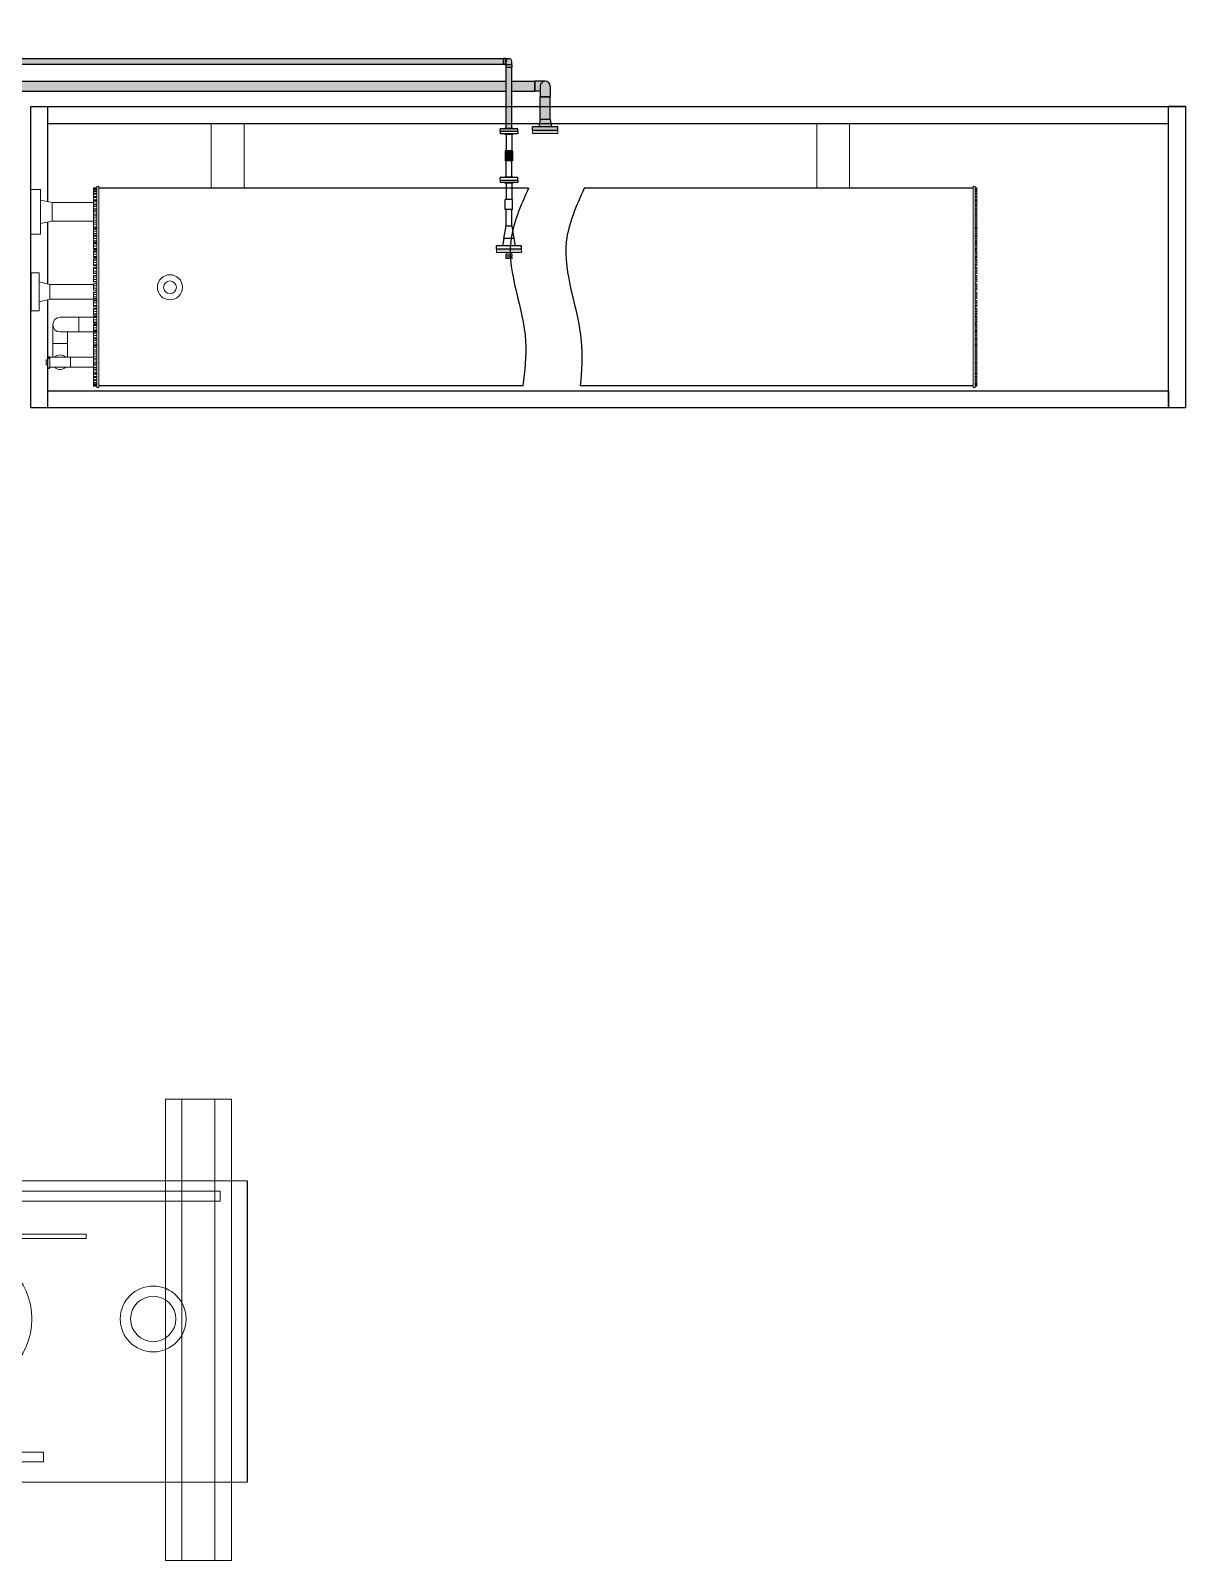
# Model space of a CAD drawing. Header units: millimetres. Extents: x 553637 to 584936, y 5008 to 53898.
# Drawn here: x 562767 to 569778, y 25529 to 34818 of the extents above; entities that cross this region are included whole.
import ezdxf

# ---------------------------------------------------------------- set-up
doc = ezdxf.new("R2010")
doc.units = ezdxf.units.MM
doc.header["$LTSCALE"] = 10
doc.header["$MEASUREMENT"] = 0
for name, color, linetype in [('1', 1, 'Continuous'), ('2', 2, 'Continuous'), ('4', 4, 'Continuous'), ('8', 8, 'Continuous'), ('BRIDA CIEGA PARA PRUEBAS', 170, 'Continuous'), ('CAÑERIAS PH 30', 94, 'Continuous')]:
    doc.layers.add(name, color=color, linetype=linetype)

# ---------------------------------------------------------------- blocks, each defined once
blk = doc.blocks.new('SL-01')
at = {"layer": '8', "lineweight": 0}
for p, q in [((1400, 200), (-1400, 200)), ((-1400, -200), (-1400, 200)), ((1400, -200), (1400, 200)), ((1400, 100), (-1400, 100)), ((1400, -100), (-1400, -100)), ((1400, -200), (-1400, -200))]:
    blk.add_line(p, q, dxfattribs=at)
blk = doc.blocks.new('CI')
at = {"layer": '8'}
for p, q in [((192986.3, 37662.3), (192986.3, 39492.3)), ((192986.3, 39492.3), (199893.3, 39492.3)), ((193089.3, 38915.9), (193089.3, 39492.3)), ((199893.3, 39389.3), (199893.3, 39492.3)), ((199893.3, 39492.3), (199893.3, 39489.8)), ((199893.3, 39492.3), (199893.3, 39492.3)), ((199893.3, 39492.3), (199893.4, 39492.3)), ((199893.3, 39489.8), (199893.4, 39489.8)), ((199893.4, 39492.8), (199996.4, 39492.8)), ((199893.4, 37662.3), (199893.4, 39492.8)), ((199941.4, 39492.8), (199893.4, 39492.8)), ((199893.4, 39492.4), (199941.4, 39492.4)), ((199893.4, 39492.3), (199893.4, 39489.8)), ((199893.4, 39492.3), (199893.4, 39492.3)), ((199893.4, 39489.8), (199893.4, 39492.3)), ((199996.4, 39492.3), (199893.4, 39492.3)), ((199941.4, 39492.4), (199941.4, 39492.8)), ((199948.5, 39492.8), (199948.5, 39492.4)), ((199996.4, 39492.8), (199948.5, 39492.8)), ((199948.5, 39492.4), (199996.4, 39492.4)), ((199996.4, 39492.8), (199996.4, 37662.3)), ((193089.3, 39389.3), (199893.3, 39389.3)), ((199893.3, 39389.8), (199893.3, 39389.3)), ((199893.4, 39389.8), (199893.3, 39389.8)), ((199893.3, 39389.3), (199893.4, 39389.3)), ((199893.3, 39389.3), (199893.3, 39389.3)), ((199893.4, 39389.3), (199893.4, 39389.8)), ((199893.4, 39389.3), (199893.4, 39389.3)), ((196008.6, 38996.8), (193399.1, 38996.8)), ((198707.1, 38996.8), (196346.3, 38996.8)), ((193089.3, 38415.1), (193089.3, 38791.2)), ((192986.3, 38482.7), (192986.3, 38252.7)), ((193089.3, 37662.3), (193089.3, 38320.3)), ((193089.3, 37765.3), (199893.3, 37765.3)), ((195973.9, 37796.8), (193399.1, 37796.8)), ((198707.1, 37796.8), (196322.3, 37796.8)), ((199893.3, 37765.3), (199893.3, 37662.3)), ((199893.3, 37761.8), (199893.4, 37761.8)), ((199893.3, 37662.3), (192986.3, 37662.3)), ((199996.4, 37662.3), (199893.4, 37662.3))]:
    blk.add_line(p, q, dxfattribs=at)
at = {"layer": '8', "lineweight": -2}
for p, q in [((194081, 38996.8), (194081, 39389.3)), ((194281, 39389.3), (194281, 38996.8)), ((197757.8, 38996.8), (197757.8, 39389.3)), ((197957.8, 39389.3), (197957.8, 38996.8)), ((193045.2, 38988.5), (192986.3, 38988.5)), ((193045.2, 38718.5), (193045.2, 38988.5)), ((193114.7, 38910.7), (193045.2, 38924.9)), ((193366.1, 38999.4), (193366.1, 38753.2)), ((193386.1, 38999.4), (193366.1, 38999.4)), ((193386.1, 38997.8), (193366.1, 38997.8)), ((193386.1, 38996.5), (193366.1, 38996.5)), ((193386.1, 38991.6), (193366.1, 38991.6)), ((193386.1, 38989), (193366.1, 38989)), ((193386.1, 38980.9), (193366.1, 38980.9)), ((193386.1, 38976.9), (193366.1, 38976.9)), ((193386.1, 38965.7), (193366.1, 38965.7)), ((193386.1, 38960.5), (193366.1, 38960.5)), ((193386.1, 38946.6), (193366.1, 38946.6)), ((193386.1, 38946.2), (193366.1, 38946.2)), ((193386.1, 38939.7), (193366.1, 38939.7)), ((193386.1, 38925.3), (193366.1, 38925.3)), ((193386.1, 39006.3), (193386.1, 37787.3)), ((193399.1, 39006.3), (193386.1, 39006.3)), ((193399.1, 37787.3), (193399.1, 39006.3)), ((198707.1, 39006.3), (198707.1, 37787.3)), ((198720.1, 39006.3), (198707.1, 39006.3)), ((198720.1, 37787.3), (198720.1, 39006.3)), ((198720.1, 38999.4), (198730.1, 38999.4)), ((198720.1, 38997.8), (198730.1, 38997.8)), ((198720.1, 38996.5), (198730.1, 38996.5)), ((198720.1, 38991.6), (198730.1, 38991.6)), ((198720.1, 38989), (198730.1, 38989)), ((198720.1, 38980.9), (198730.1, 38980.9)), ((198720.1, 38976.9), (198730.1, 38976.9)), ((198720.1, 38965.7), (198730.1, 38965.7)), ((198720.1, 38960.5), (198730.1, 38960.5)), ((198720.1, 38946.6), (198730.1, 38946.6)), ((198720.1, 38946.2), (198730.1, 38946.2)), ((198720.1, 38939.7), (198730.1, 38939.7)), ((198720.1, 38925.3), (198730.1, 38925.3)), ((198730.1, 38999.4), (198730.1, 38753.2)), ((193366.1, 38910.7), (193114.6, 38910.7)), ((193114.7, 38910.7), (193114.7, 38796.4)), ((193386.1, 38922.5), (193366.1, 38922.5)), ((193386.1, 38914.9), (193366.1, 38914.9)), ((193386.1, 38900.1), (193366.1, 38900.1)), ((193386.1, 38894.9), (193366.1, 38894.9)), ((193386.1, 38886.1), (193366.1, 38886.1)), ((193386.1, 38871), (193366.1, 38871)), ((193386.1, 38863.4), (193366.1, 38863.4)), ((193386.1, 38853.5), (193366.1, 38853.5)), ((193386.1, 38838.3), (193366.1, 38838.3)), ((198720.1, 38922.5), (198730.1, 38922.5)), ((198720.1, 38914.9), (198730.1, 38914.9)), ((198720.1, 38900.1), (198730.1, 38900.1)), ((198720.1, 38894.9), (198730.1, 38894.9)), ((198720.1, 38886.1), (198730.1, 38886.1)), ((198720.1, 38871), (198730.1, 38871)), ((198720.1, 38863.4), (198730.1, 38863.4)), ((198720.1, 38853.5), (198730.1, 38853.5)), ((198720.1, 38838.3), (198730.1, 38838.3)), ((193114.7, 38796.4), (193045.2, 38782.2)), ((193366.1, 38796.4), (193114.6, 38796.4)), ((193386.1, 38828.4), (193366.1, 38828.4)), ((193386.1, 38817.5), (193366.1, 38817.5)), ((193386.1, 38802.2), (193366.1, 38802.2)), ((193386.1, 38791.4), (193366.1, 38791.4)), ((193386.1, 38790.1), (193366.1, 38790.1)), ((193386.1, 38778.3), (193366.1, 38778.3)), ((193386.1, 38763), (193366.1, 38763)), ((193366.1, 38753.2), (193386.1, 38753.2)), ((193366.1, 38751.4), (193366.1, 38712.3)), ((193386.1, 38751.4), (193366.1, 38751.4)), ((193386.1, 38748.8), (193366.1, 38748.8)), ((198720.1, 38828.4), (198730.1, 38828.4)), ((198720.1, 38817.5), (198730.1, 38817.5)), ((198720.1, 38802.2), (198730.1, 38802.2)), ((198720.1, 38791.4), (198730.1, 38791.4)), ((198720.1, 38790.1), (198730.1, 38790.1)), ((198720.1, 38778.3), (198730.1, 38778.3)), ((198720.1, 38763), (198730.1, 38763)), ((198730.1, 38753.2), (198720.1, 38753.2)), ((198720.1, 38751.4), (198730.1, 38751.4)), ((198720.1, 38748.8), (198730.1, 38748.8)), ((198730.1, 38751.4), (198730.1, 38712.3)), ((193045.2, 38718.5), (192986.3, 38718.5)), ((193386.1, 38736.2), (193366.1, 38736.2)), ((193386.1, 38721.1), (193366.1, 38721.1)), ((193366.1, 38712.3), (193386.1, 38712.3)), ((193366.1, 38708.7), (193366.1, 38669)), ((193386.1, 38708.7), (193366.1, 38708.7)), ((193386.1, 38704.8), (193366.1, 38704.8)), ((193386.1, 38691.5), (193366.1, 38691.5)), ((193386.1, 38676.7), (193366.1, 38676.7)), ((193366.1, 38669), (193386.1, 38669)), ((193366.1, 38663.7), (193366.1, 38623.7)), ((193386.1, 38663.7), (193366.1, 38663.7)), ((193386.1, 38658.5), (193366.1, 38658.5)), ((198720.1, 38736.2), (198730.1, 38736.2)), ((198720.1, 38721.1), (198730.1, 38721.1)), ((198730.1, 38712.3), (198720.1, 38712.3)), ((198720.1, 38708.7), (198730.1, 38708.7)), ((198720.1, 38704.8), (198730.1, 38704.8)), ((198720.1, 38691.5), (198730.1, 38691.5)), ((198720.1, 38676.7), (198730.1, 38676.7)), ((198730.1, 38669), (198720.1, 38669)), ((198720.1, 38663.7), (198730.1, 38663.7)), ((198720.1, 38658.5), (198730.1, 38658.5)), ((198730.1, 38708.7), (198730.1, 38669)), ((198730.1, 38663.7), (198730.1, 38623.7)), ((193386.1, 38644.6), (193366.1, 38644.6)), ((193386.1, 38630.2), (193366.1, 38630.2)), ((193366.1, 38623.7), (193386.1, 38623.7)), ((193366.1, 38616.6), (193366.1, 38576.6)), ((193386.1, 38616.6), (193366.1, 38616.6)), ((193386.1, 38610.1), (193366.1, 38610.1)), ((193386.1, 38595.7), (193366.1, 38595.7)), ((193386.1, 38581.9), (193366.1, 38581.9)), ((193366.1, 38576.6), (193386.1, 38576.6)), ((193366.1, 38567.9), (193366.1, 38528.2)), ((193386.1, 38567.9), (193366.1, 38567.9)), ((193386.1, 38560.2), (193366.1, 38560.2)), ((198720.1, 38644.6), (198730.1, 38644.6)), ((198720.1, 38630.2), (198730.1, 38630.2)), ((198730.1, 38623.7), (198720.1, 38623.7)), ((198720.1, 38616.6), (198730.1, 38616.6)), ((198720.1, 38610.1), (198730.1, 38610.1)), ((198720.1, 38595.7), (198730.1, 38595.7)), ((198720.1, 38581.9), (198730.1, 38581.9)), ((198730.1, 38576.6), (198720.1, 38576.6)), ((198720.1, 38567.9), (198730.1, 38567.9)), ((198720.1, 38560.2), (198730.1, 38560.2)), ((198730.1, 38616.6), (198730.1, 38576.6)), ((198730.1, 38567.9), (198730.1, 38528.2)), ((193037.5, 38482.7), (192986.3, 38482.7)), ((193037.5, 38252.7), (193037.5, 38482.7)), ((193386.1, 38545.4), (193366.1, 38545.4)), ((193386.1, 38532.1), (193366.1, 38532.1)), ((193366.1, 38528.2), (193386.1, 38528.2)), ((193366.1, 38517.8), (193366.1, 38478.7)), ((193386.1, 38517.8), (193366.1, 38517.8)), ((193386.1, 38509), (193366.1, 38509)), ((193386.1, 38493.9), (193366.1, 38493.9)), ((193386.1, 38481.4), (193366.1, 38481.4)), ((193366.1, 38478.7), (193386.1, 38478.7)), ((193366.1, 38466.8), (193366.1, 38428.7)), ((193386.1, 38466.8), (193366.1, 38466.8)), ((198720.1, 38545.4), (198730.1, 38545.4)), ((198720.1, 38532.1), (198730.1, 38532.1)), ((198730.1, 38528.2), (198720.1, 38528.2)), ((198720.1, 38517.8), (198730.1, 38517.8)), ((198720.1, 38509), (198730.1, 38509)), ((198720.1, 38493.9), (198730.1, 38493.9)), ((198720.1, 38481.4), (198730.1, 38481.4)), ((198730.1, 38478.7), (198720.1, 38478.7)), ((198720.1, 38466.8), (198730.1, 38466.8)), ((198730.1, 38517.8), (198730.1, 38478.7)), ((198730.1, 38466.8), (198730.1, 38428.7)), ((193100.7, 38412.2), (193037.5, 38428.2)), ((193366.1, 38412.2), (193100.7, 38412.2)), ((193100.7, 38323.2), (193100.7, 38412.2)), ((193386.1, 38457), (193366.1, 38457)), ((193386.1, 38441.7), (193366.1, 38441.7)), ((193386.1, 38430), (193366.1, 38430)), ((193366.1, 38428.7), (193386.1, 38428.7)), ((193366.1, 38415.3), (193366.1, 38378.3)), ((193386.1, 38415.3), (193366.1, 38415.3)), ((193386.1, 38404.5), (193366.1, 38404.5)), ((193386.1, 38389.2), (193366.1, 38389.2)), ((193366.1, 38378.3), (193386.1, 38378.3)), ((198720.1, 38457), (198730.1, 38457)), ((198720.1, 38441.7), (198730.1, 38441.7)), ((198720.1, 38430), (198730.1, 38430)), ((198730.1, 38428.7), (198720.1, 38428.7)), ((198720.1, 38415.3), (198730.1, 38415.3)), ((198720.1, 38404.5), (198730.1, 38404.5)), ((198720.1, 38389.2), (198730.1, 38389.2)), ((198730.1, 38378.3), (198720.1, 38378.3)), ((198730.1, 38415.3), (198730.1, 38378.3)), ((193037.5, 38307.2), (193100.7, 38323.2)), ((193386.1, 38323.3), (193100.7, 38323.3)), ((193366.1, 38365), (193366.1, 38326.8)), ((193386.1, 38365), (193366.1, 38365)), ((193386.1, 38363.7), (193366.1, 38363.7)), ((193386.1, 38352), (193366.1, 38352)), ((193386.1, 38336.7), (193366.1, 38336.7)), ((193366.1, 38326.8), (193386.1, 38326.8)), ((193366.1, 38315), (193366.1, 38275.9)), ((193386.1, 38315), (193366.1, 38315)), ((193386.1, 38312.3), (193366.1, 38312.3)), ((193386.1, 38299.7), (193366.1, 38299.7)), ((193386.1, 38284.7), (193366.1, 38284.7)), ((193366.1, 38275.9), (193386.1, 38275.9)), ((198720.1, 38365), (198730.1, 38365)), ((198720.1, 38363.7), (198730.1, 38363.7)), ((198720.1, 38352), (198730.1, 38352)), ((198720.1, 38336.7), (198730.1, 38336.7)), ((198730.1, 38326.8), (198720.1, 38326.8)), ((198720.1, 38315), (198730.1, 38315)), ((198720.1, 38312.3), (198730.1, 38312.3)), ((198720.1, 38299.7), (198730.1, 38299.7)), ((198720.1, 38284.7), (198730.1, 38284.7)), ((198730.1, 38275.9), (198720.1, 38275.9)), ((198730.1, 38365), (198730.1, 38326.8)), ((198730.1, 38315), (198730.1, 38275.9)), ((192986.3, 38252.7), (193037.5, 38252.7)), ((193366.1, 38212.7), (193163.9, 38212.7)), ((193278.2, 38212.7), (193278.2, 38123.8)), ((193366.1, 38265.5), (193366.1, 38225.8)), ((193386.1, 38265.5), (193366.1, 38265.5)), ((193386.1, 38261.5), (193366.1, 38261.5)), ((193386.1, 38248.3), (193366.1, 38248.3)), ((193386.1, 38233.5), (193366.1, 38233.5)), ((193366.1, 38225.8), (193386.1, 38225.8)), ((193366.1, 38217.1), (193366.1, 38177.1)), ((193386.1, 38217.1), (193366.1, 38217.1)), ((193386.1, 38211.8), (193366.1, 38211.8)), ((193386.1, 38197.9), (193366.1, 38197.9)), ((193386.1, 38183.5), (193366.1, 38183.5)), ((198720.1, 38265.5), (198730.1, 38265.5)), ((198720.1, 38261.5), (198730.1, 38261.5)), ((198720.1, 38248.3), (198730.1, 38248.3)), ((198720.1, 38233.5), (198730.1, 38233.5)), ((198730.1, 38225.8), (198720.1, 38225.8)), ((198720.1, 38217.1), (198730.1, 38217.1)), ((198720.1, 38211.8), (198730.1, 38211.8)), ((198720.1, 38197.9), (198730.1, 38197.9)), ((198720.1, 38183.5), (198730.1, 38183.5)), ((198730.1, 38265.5), (198730.1, 38225.8)), ((198730.1, 38217.1), (198730.1, 38177.1)), ((193119.5, 38168.2), (193119.5, 37969.8)), ((193163.9, 38123.8), (193366.1, 38123.8)), ((193208.4, 37969.8), (193208.4, 38123.8)), ((193366.1, 38177.1), (193386.1, 38177.1)), ((193366.1, 38170), (193366.1, 38130)), ((193386.1, 38170), (193366.1, 38170)), ((193386.1, 38163.5), (193366.1, 38163.5)), ((193386.1, 38149.1), (193366.1, 38149.1)), ((193386.1, 38135.2), (193366.1, 38135.2)), ((193366.1, 38130), (193386.1, 38130)), ((193366.1, 38124.6), (193366.1, 38084.9)), ((193386.1, 38124.6), (193366.1, 38124.6)), ((193386.1, 38117), (193366.1, 38117)), ((193386.1, 38102.2), (193366.1, 38102.2)), ((193386.1, 38088.9), (193366.1, 38088.9)), ((198730.1, 38177.1), (198720.1, 38177.1)), ((198720.1, 38170), (198730.1, 38170)), ((198720.1, 38163.5), (198730.1, 38163.5)), ((198720.1, 38149.1), (198730.1, 38149.1)), ((198720.1, 38135.2), (198730.1, 38135.2)), ((198730.1, 38130), (198720.1, 38130)), ((198720.1, 38124.6), (198730.1, 38124.6)), ((198720.1, 38117), (198730.1, 38117)), ((198720.1, 38102.2), (198730.1, 38102.2)), ((198720.1, 38088.9), (198730.1, 38088.9)), ((198730.1, 38170), (198730.1, 38130)), ((198730.1, 38124.6), (198730.1, 38084.9)), ((193208.4, 38053.9), (193119.5, 38053.9)), ((193366.1, 38084.9), (193386.1, 38084.9)), ((193366.1, 38081.4), (193366.1, 38042.3)), ((193386.1, 38081.4), (193366.1, 38081.4)), ((193386.1, 38072.6), (193366.1, 38072.6)), ((193386.1, 38057.5), (193366.1, 38057.5)), ((193386.1, 38044.9), (193366.1, 38044.9)), ((193366.1, 38042.3), (193386.1, 38042.3)), ((193366.1, 38040.5), (193366.1, 37794.2)), ((193386.1, 38040.5), (193366.1, 38040.5)), ((193386.1, 38030.6), (193366.1, 38030.6)), ((193386.1, 38015.4), (193366.1, 38015.4)), ((193386.1, 38003.6), (193366.1, 38003.6)), ((193386.1, 38002.3), (193366.1, 38002.3)), ((198730.1, 38084.9), (198720.1, 38084.9)), ((198720.1, 38081.4), (198730.1, 38081.4)), ((198720.1, 38072.6), (198730.1, 38072.6)), ((198720.1, 38057.5), (198730.1, 38057.5)), ((198720.1, 38044.9), (198730.1, 38044.9)), ((198730.1, 38042.3), (198720.1, 38042.3)), ((198720.1, 38040.5), (198730.1, 38040.5)), ((198720.1, 38030.6), (198730.1, 38030.6)), ((198720.1, 38015.4), (198730.1, 38015.4)), ((198720.1, 38003.6), (198730.1, 38003.6)), ((198720.1, 38002.3), (198730.1, 38002.3)), ((198730.1, 38081.4), (198730.1, 38042.3)), ((198730.1, 38040.5), (198730.1, 37794.2)), ((193079.3, 37954.7), (193079.3, 37924.6)), ((193089.3, 37954.7), (193079.3, 37954.7)), ((193079.3, 37924.6), (193089.3, 37924.6)), ((193089.3, 37973.1), (193089.3, 37906.1)), ((193100.4, 37973.1), (193089.3, 37973.1)), ((193089.3, 37906.1), (193094.7, 37906.1)), ((193094.7, 37968.1), (193094.7, 37961.5)), ((193100.2, 37968.1), (193094.7, 37968.1)), ((193100.2, 37967.8), (193094.7, 37967.8)), ((193100.2, 37965.9), (193094.7, 37965.9)), ((193100.2, 37964.2), (193094.7, 37964.2)), ((193094.7, 37902.1), (193094.7, 37908)), ((193100.2, 37904.3), (193094.7, 37904.3)), ((193100.2, 37902.8), (193094.7, 37902.8)), ((193100.2, 37902.1), (193094.7, 37902.1)), ((193100.2, 37902.1), (193094.7, 37902.1)), ((193100.2, 37961.5), (193100.2, 37968.1)), ((193100.2, 37908), (193100.2, 37902.1)), ((193100.2, 37906.1), (193100.4, 37906.1)), ((193100.4, 37906.1), (193100.4, 37973.1)), ((193366.1, 37969.8), (193100.4, 37969.8)), ((193366.1, 37909.5), (193100.4, 37909.5)), ((193227.4, 37969.8), (193227.4, 37909.5)), ((193386.1, 37991.5), (193366.1, 37991.5)), ((193386.1, 37976.2), (193366.1, 37976.2)), ((193386.1, 37965.3), (193366.1, 37965.3)), ((193386.1, 37955.4), (193366.1, 37955.4)), ((193386.1, 37940.1), (193366.1, 37940.1)), ((193386.1, 37930.3), (193366.1, 37930.3)), ((193386.1, 37922.7), (193366.1, 37922.7)), ((193386.1, 37907.6), (193366.1, 37907.6)), ((198720.1, 37991.5), (198730.1, 37991.5)), ((198720.1, 37976.2), (198730.1, 37976.2)), ((198720.1, 37965.3), (198730.1, 37965.3)), ((198720.1, 37955.4), (198730.1, 37955.4)), ((198720.1, 37940.1), (198730.1, 37940.1)), ((198720.1, 37930.3), (198730.1, 37930.3)), ((198720.1, 37922.7), (198730.1, 37922.7)), ((198720.1, 37907.6), (198730.1, 37907.6)), ((193386.1, 37898.8), (193366.1, 37898.8)), ((193386.1, 37893.6), (193366.1, 37893.6)), ((193386.1, 37878.8), (193366.1, 37878.8)), ((193386.1, 37871.1), (193366.1, 37871.1)), ((193386.1, 37868.3), (193366.1, 37868.3)), ((193386.1, 37853.9), (193366.1, 37853.9)), ((193386.1, 37847.5), (193366.1, 37847.5)), ((193386.1, 37847.1), (193366.1, 37847.1)), ((193386.1, 37833.2), (193366.1, 37833.2)), ((193386.1, 37828), (193366.1, 37828)), ((193386.1, 37816.8), (193366.1, 37816.8)), ((193386.1, 37812.8), (193366.1, 37812.8)), ((198720.1, 37898.8), (198730.1, 37898.8)), ((198720.1, 37893.6), (198730.1, 37893.6)), ((198720.1, 37878.8), (198730.1, 37878.8)), ((198720.1, 37871.1), (198730.1, 37871.1)), ((198720.1, 37868.3), (198730.1, 37868.3)), ((198720.1, 37853.9), (198730.1, 37853.9)), ((198720.1, 37847.5), (198730.1, 37847.5)), ((198720.1, 37847.1), (198730.1, 37847.1)), ((198720.1, 37833.2), (198730.1, 37833.2)), ((198720.1, 37828), (198730.1, 37828)), ((198720.1, 37816.8), (198730.1, 37816.8)), ((198720.1, 37812.8), (198730.1, 37812.8)), ((193386.1, 37804.7), (193366.1, 37804.7)), ((193386.1, 37802.1), (193366.1, 37802.1)), ((193386.1, 37797.2), (193366.1, 37797.2)), ((193386.1, 37795.9), (193366.1, 37795.9)), ((193366.1, 37794.2), (193386.1, 37794.2)), ((193386.1, 37787.3), (193399.1, 37787.3)), ((198707.1, 37787.3), (198720.1, 37787.3)), ((198720.1, 37804.7), (198730.1, 37804.7)), ((198720.1, 37802.1), (198730.1, 37802.1)), ((198720.1, 37797.2), (198730.1, 37797.2)), ((198720.1, 37795.9), (198730.1, 37795.9)), ((198730.1, 37794.2), (198720.1, 37794.2))]:
    blk.add_line(p, q, dxfattribs=at)
blk.add_arc((193163.9, 38168.2), 44.4, 90, 270, dxfattribs=at)
at = {"layer": '8', "lineweight": -2, "extrusion": (0, 0, -1)}
for start, end in [(42.71018, 137.2898), (222.71018, 317.28982)]:
    blk.add_arc((-193163.9, 37939.6), 44.4, start, end, dxfattribs=at)
at = {"layer": '8'}
for points in [[(196008.6, 38996.8), (195899.7, 38671.7), (195990.1, 38069), (195973.9, 37796.8)], [(196346.3, 38996.8), (196237.4, 38671.7), (196327.9, 38069), (196322.3, 37796.8)]]:
    blk.add_spline(points, degree=3, dxfattribs=at)
blk = doc.blocks.new('A$C687858B3')
at = {"layer": '8', "lineweight": -2}
for p, q in [((-889, 854.2), (-889, -990.6)), ((-843, 838.2), (1739.9, 838.2)), ((1575.1, 776.4), (-779.5, 776.4)), ((-651.1, 716.1), (-651.1, 776.4)), ((1575.1, 716.1), (1575.1, 776.4)), ((-779.5, 716.1), (1575.1, 716.1)), ((67.6, 558.5), (67.6, 445.1)), ((100.9, 558.5), (67.6, 558.5)), ((100.9, 445.1), (100.9, 558.5)), ((-779.5, 534.6), (-651.1, 534.6)), ((-779.5, 474.3), (-651.1, 474.3)), ((-651.1, 547.1), (-651.1, 461.7)), ((-617.8, 547.1), (-651.1, 547.1)), ((-617.8, 461.7), (-617.8, 547.1)), ((-617.8, 534.6), (-57.3, 534.6)), ((-617.8, 474.3), (-57.3, 474.3)), ((-57.3, 544.5), (-57.3, 459.1)), ((67.6, 544.5), (-57.3, 544.5)), ((762.2, 515.7), (100.9, 515.7)), ((100.9, 488), (762.2, 488)), ((762.2, 488), (762.2, 515.7)), ((-651.1, 461.7), (-617.8, 461.7)), ((-57.3, 459.1), (67.6, 459.1)), ((67.6, 445.1), (100.9, 445.1)), ((-890.6, 305), (-889, 305)), ((-825.5, 222.5), (-825.5, 282.8)), ((-824.6, 282.8), (-651.1, 282.8)), ((-824.6, 282.8), (-824.6, 222.5)), ((-651.1, 223.8), (-651.1, 284.1)), ((-890.6, 200.2), (-889, 200.2)), ((-824.6, 222.5), (-651.1, 222.5)), ((502.3, -808.1), (-778.3, -808.1)), ((-651.1, -868.4), (-651.1, -808.1)), ((502.3, -868.4), (502.3, -808.1)), ((-778.3, -868.4), (502.3, -868.4)), ((-889, -990.6), (1739.9, -990.6))]:
    blk.add_line(p, q, dxfattribs=at)
at = {"layer": '8'}
for p, q in [((-889, 854.2), (-843, 854.2)), ((-843, 638.3), (-843, 854.2)), ((1739.9, 838.2), (1739.9, -990.6)), ((-889, 816.9), (-889, 638.3)), ((-779.5, 776.4), (-843, 798.6)), ((-779.5, 716.1), (-779.5, 776.4)), ((-779.5, 716.1), (-843, 693.9)), ((-889, 648.7), (-889, 432.8)), ((-889, 638.3), (-843, 638.3)), ((-889, 612.4), (-843, 612.4)), ((-843, 638.3), (-843, 648.7)), ((-843, 396.5), (-843, 612.4)), ((-779.5, 534.6), (-843, 556.7)), ((-779.5, 474.3), (-843, 452.1)), ((-779.5, 474.3), (-779.5, 534.6)), ((-889, 396.5), (-843, 396.5)), ((-889, 328.8), (-889, 176.4)), ((-889, 328.8), (-870, 328.8)), ((-870, 176.4), (-870, 328.8)), ((-825.5, 282.8), (-870, 291.5)), ((-825.5, 222.5), (-870, 213.8)), ((-889, 176.4), (-870, 176.4)), ((-888.8, -730.3), (-888.8, -946.2)), ((-888.8, -730.3), (-842.7, -730.3)), ((-842.7, -946.2), (-842.7, -730.3)), ((-779.2, -808), (-842.7, -785.9)), ((-779.2, -868.4), (-779.2, -808)), ((-779.2, -868.4), (-842.7, -890.5)), ((-888.8, -946.2), (-842.7, -946.2))]:
    blk.add_line(p, q, dxfattribs=at)
at = {"layer": '8', "lineweight": -2}
for centre, radius in [((0, 0), 431.2), ((0, 0), 261.2), ((0, 0), 260), ((1168.4, 0), 200), ((0, 0), 114.3), ((1168.4, 0), 137.5)]:
    blk.add_circle(centre, radius, dxfattribs=at)
at = {"layer": '8', "lineweight": -2, "extrusion": (0, 0, -1)}
for centre, start, end in [((890.5, 795.4), 359.99998, 179.99998), ((890.5, 553.6), 359.99995, 179.99995), ((890.5, 455.3), 179.99995, 359.99995), ((890.3, -789.1), 359.99996, 179.99996), ((890.3, -887.3), 179.99996, 359.99996)]:
    blk.add_arc(centre, 1.52, start, end, dxfattribs=at)
at = {"layer": '8', "extrusion": (0, 0, -1)}
blk.add_arc((890.5, 697.1), 1.52, 179.99998, 359.99998, dxfattribs=at)
blk = doc.blocks.new('A$C6F89734C')
at = {"layer": 'BRIDA CIEGA PARA PRUEBAS', "lineweight": 0}
h = blk.add_hatch(color=256, dxfattribs=at)
h.dxf.hatch_style = 1
h.paths.add_polyline_path([(0, -76.2), (19, -76.2), (19, 76.2), (0, 76.2)])
blk.add_lwpolyline([(0, 76.2), (0, -76.2), (19, -76.2), (19, 76.2)], close=True, dxfattribs=at)
blk = doc.blocks.new('A$C6FC072DB')
at = {"layer": '4', "lineweight": 0}
for points in [[(-18.4, 28.9), (-19, 29.6), (-19, 37.2), (-18.1, 38.2), (18.1, 38.2), (19, 37.2), (19, 29.6), (18.4, 28.9)], [(-13.2, 11.6), (-18.4, 11.6), (-19, 12.3), (-19, 19.9), (-18.4, 20.9), (18.4, 20.9), (19, 19.9), (19, 12.3), (18.4, 11.6)]]:
    blk.add_lwpolyline(points, close=True, dxfattribs=at)
for points in [[(-18.4, 28.9), (-18.4, 20.9)], [(-10.8, 0), (-10.8, 0), (-13.2, 0), (-13.2, 11.6)], [(8.2, 38.2), (-8.2, 38.2)], [(13.2, 11.6), (13.2, 0), (10.8, 0)], [(18.4, 28.9), (18.4, 20.9)]]:
    blk.add_lwpolyline(points, dxfattribs=at)

msp = doc.modelspace()

# ---------------------------------------------------------------- hatches: boundary and pattern name
at = {"layer": 'CAÑERIAS PH 30'}
h = msp.add_hatch(color=256, dxfattribs=at)
h.dxf.hatch_style = 1
h.paths.add_polyline_path([(558158.3, 34566.2), (558158.3, 34695.2), (558158.3, 34818.3), (558097.9, 34804.4), (558097.9, 34697.2), (558097.9, 34568.2), (558097.9, 32384.1), (558112.3, 32384.1, -0.927041), (558144.1, 32381.7, -0.927041), (558112.3, 32379.3), (558097.9, 32379.3), (558097.9, 30470.3), (558158.3, 30470.3)])
h.paths.add_polyline_path([(557988.5, 34804.4), (557928.2, 34804.4), (557928.2, 34344.8), (557988.5, 34344.8)])
h.paths.add_polyline_path([(557988.5, 34344.8), (557928.2, 34344.8), (557919.5, 34300.3), (557997.2, 34300.3)])
h.paths.add_polyline_path([(558034.6, 34300.3), (557882.2, 34300.3), (557882.2, 34281.3), (558034.6, 34281.3)])
h.paths.add_polyline_path([(558034.6, 34279.7), (557882.2, 34279.7), (557882.2, 34260.7), (558034.6, 34260.7)])
h.paths.add_polyline_path([(558097.9, 34511.4), (557988.5, 34511.4), (557988.5, 34451.1), (558097.9, 34451.1)])
h.paths.add_polyline_path([(558321.7, 34511.4), (558158.3, 34511.4), (558158.3, 34451.1), (558321.7, 34451.1)])
h.paths.add_polyline_path([(558321.7, 34647.9), (558163.2, 34647.9), (558163.2, 34614.5), (558321.7, 34614.5)])
h.paths.add_polyline_path([(558571.7, 34647.9), (558436, 34647.9), (558436, 34614.5), (558571.7, 34614.5)])
h.paths.add_polyline_path([(558571.7, 34511.4), (558436, 34511.4), (558436, 34451.1), (558571.7, 34451.1)])
h.paths.add_polyline_path([(558821.1, 34647.9), (558686, 34647.9), (558686, 34614.5), (558821.1, 34614.5)])
h.paths.add_polyline_path([(558821.1, 34511.4), (558686, 34511.4), (558686, 34451.1), (558821.1, 34451.1)])
h.paths.add_polyline_path([(559022.4, 34511.4), (558935.4, 34511.4), (558935.4, 34451.1), (559022.4, 34451.1)])
h.paths.add_polyline_path([(559232.6, 34647.9), (558935.4, 34647.9), (558935.4, 34614.5), (559232.6, 34614.5)])
h.paths.add_polyline_path([(559068.1, 34520.1), (559023.7, 34511.4), (559023.7, 34451.1), (559068.1, 34442.4)])
h.paths.add_polyline_path([(559087.2, 34557.4), (559068.1, 34557.4), (559068.1, 34405), (559087.2, 34405)])
h.paths.add_polyline_path([(559108.2, 34557.4), (559089.2, 34557.4), (559089.2, 34405), (559108.2, 34405)])
h.paths.add_polyline_path([(559152.7, 34511.4), (559108.2, 34520.1), (559108.2, 34442.4), (559152.7, 34451.1)])
h.paths.add_polyline_path([(559249.9, 34685.2), (559235.7, 34685.2), (559235.7, 34577.2), (559249.9, 34577.2)])
h.paths.add_polyline_path([(559265.7, 34685.2), (559251.5, 34685.2), (559251.5, 34577.2), (559265.7, 34577.2)])
h.paths.add_polyline_path([(565635.9, 34647.9), (559268.8, 34647.9), (559268.8, 34614.5), (565635.9, 34614.5)])
h.paths.add_polyline_path([(565654.3, 34511.4), (559154.3, 34511.4), (559154.3, 34451.1), (565654.3, 34451.1)])
h.paths.add_polyline_path([(565687.7, 34631.2, 0.999882), (565654.3, 34631.2), (565654.3, 34610.4), (565687.7, 34610.4)])
h.paths.add_polyline_path([(565687.7, 34596.2), (565654.3, 34596.2), (565654.3, 34224.5), (565687.7, 34224.5)])
h.paths.add_polyline_path([(565724.9, 34221.4), (565617, 34221.4), (565617, 34207.2), (565724.9, 34207.2)])
h.paths.add_polyline_path([(565967.4, 34233.4), (565815, 34233.4), (565815, 34214.4), (565967.4, 34214.4)])
h.paths.add_polyline_path([(565921.3, 34277.9), (565861, 34277.9), (565852.3, 34233.4), (565930, 34233.4)])
h.paths.add_polyline_path([(565921.3, 34415.2), (565861, 34415.2), (565861, 34277.9), (565921.3, 34277.9)])
h.paths.add_polyline_path([(565921.3, 34480.7, 1.000097), (565861, 34480.7), (565861, 34417.2), (565921.3, 34417.2)])
h.paths.add_polyline_path([(565827.7, 34510.9), (565827.7, 34450.5), (565861, 34450.5), (565861, 34480.7, -0.414247), (565891.1, 34510.9)])
h.paths.add_polyline_path([(565825.7, 34510.9), (565687.7, 34510.9), (565687.7, 34450.5), (565825.7, 34450.5)])
h.paths.add_polyline_path([(565650.1, 34649.4), (565635.9, 34649.4), (565635.9, 34613), (565650.1, 34613)])
h.paths.add_polyline_path([(565689.2, 34610.4), (565652.7, 34610.4), (565652.7, 34596.2), (565689.2, 34596.2)])
h.paths.add_polyline_path([(565670, 34647.9), (565650.1, 34647.9), (565650.1, 34614.5), (565654.3, 34614.5), (565654.3, 34631.2, -0.396902)])
h = msp.add_hatch(color=256, dxfattribs=at)
h.dxf.hatch_style = 1
h.paths.add_polyline_path([(565693, 34088.3), (565649, 34088.3), (565649, 34028.3), (565693, 34028.3)])

# ---------------------------------------------------------------- linework, layer by layer
at = {"layer": '2'}
for p, q in [((565724.9, 34205.6), (565617, 34205.6)), ((565617, 34205.6), (565617, 34191.4)), ((565724.9, 34191.4), (565617, 34191.4)), ((565646.3, 34191.4), (565646.3, 34188.3)), ((565695.6, 34188.3), (565646.3, 34188.3)), ((565654.3, 34188.3), (565654.3, 34088.3)), ((565687.7, 34188.3), (565687.7, 34088.3)), ((565695.6, 34191.4), (565695.6, 34188.3)), ((565724.9, 34205.6), (565724.9, 34191.4)), ((565654.3, 33928.3), (565654.3, 34028.3)), ((565687.7, 33928.3), (565687.7, 34028.3)), ((565724.9, 33925.3), (565617, 33925.3)), ((565617, 33911), (565617, 33925.3)), ((565617, 33911), (565724.9, 33911)), ((565617, 33909.5), (565617, 33895.2)), ((565617, 33909.5), (565724.9, 33909.5)), ((565646.3, 33925.3), (565646.3, 33928.3)), ((565695.6, 33928.3), (565646.3, 33928.3)), ((565654.3, 33911), (565654.3, 33909.5)), ((565687.7, 33909.5), (565687.7, 33911)), ((565695.6, 33925.3), (565695.6, 33928.3)), ((565724.9, 33911), (565724.9, 33925.3)), ((565724.9, 33909.5), (565724.9, 33895.2)), ((565724.9, 33895.2), (565617, 33895.2)), ((565646.3, 33895.2), (565646.3, 33892.2)), ((565695.6, 33892.2), (565646.3, 33892.2)), ((565654.3, 33892.2), (565654.3, 33792.2)), ((565687.7, 33892.2), (565687.7, 33792.2)), ((565695.6, 33895.2), (565695.6, 33892.2)), ((565654.3, 33632.2), (565654.3, 33732.2)), ((565687.7, 33632.2), (565687.7, 33732.2)), ((565640.8, 33556.2), (565632.1, 33511.7)), ((565701.1, 33556.2), (565640.8, 33556.2)), ((565701.1, 33556.2), (565709.8, 33511.7)), ((565747.2, 33511.7), (565594.8, 33511.7)), ((565594.8, 33492.7), (565594.8, 33511.7)), ((565594.8, 33492.7), (565747.2, 33492.7)), ((565747.2, 33492.7), (565747.2, 33511.7))]:
    msp.add_line(p, q, dxfattribs=at)
for points in [[(565693, 33732.2), (565649, 33732.2), (565649, 33792.2)], [(565693, 33732.2), (565693, 33792.2), (565649, 33792.2)], [(565640.8, 33556.2), (565654.3, 33632.2), (565687.7, 33632.2), (565701.1, 33556.2)]]:
    msp.add_lwpolyline(points, dxfattribs=at)
at = {"layer": '8', "lineweight": 0}
for radius in [76.2, 38.9]:
    msp.add_circle((563612.7, 33259.5), radius, dxfattribs=at)
at = {"layer": 'CAÑERIAS PH 30', "color": 3}
for p, q in [((559268.8, 34647.9), (565635.9, 34647.9)), ((559268.8, 34614.5), (565635.9, 34614.5)), ((565650.1, 34649.4), (565635.9, 34649.4)), ((565635.9, 34649.4), (565635.9, 34613)), ((565650.1, 34613), (565635.9, 34613)), ((565650.1, 34613), (565650.1, 34649.4)), ((565650.1, 34647.9), (565671, 34647.9)), ((565650.1, 34614.5), (565654, 34614.5)), ((565689.2, 34610.4), (565652.7, 34610.4)), ((565652.7, 34610.4), (565652.7, 34596.2)), ((565652.7, 34596.2), (565689.2, 34596.2)), ((565654.3, 34610.4), (565654.3, 34631.2)), ((565654.3, 34224.5), (565654.3, 34596.2)), ((565687.7, 34610.4), (565687.7, 34631.2)), ((565687.7, 34224.5), (565687.7, 34596.2)), ((565689.2, 34610.4), (565689.2, 34596.2)), ((559154.3, 34511.4), (565654.3, 34511.4)), ((565687.7, 34510.9), (565825.7, 34510.9)), ((565825.7, 34510.9), (565825.7, 34450.5)), ((565891.2, 34510.9), (565827.7, 34510.9)), ((565827.7, 34510.9), (565827.7, 34450.5)), ((565861, 34480.7), (565861, 34417.2)), ((565921.3, 34480.7), (565921.3, 34417.2)), ((559154.3, 34451.1), (565654.3, 34451.1)), ((565687.7, 34450.5), (565825.7, 34450.5)), ((565861, 34450.5), (565827.7, 34450.5)), ((565861, 34417.2), (565921.3, 34417.2)), ((565861, 34277.9), (565861, 34415.2)), ((565861, 34415.2), (565921.3, 34415.2)), ((565921.3, 34277.9), (565921.3, 34415.2)), ((565724.9, 34221.4), (565617, 34221.4)), ((565617, 34207.2), (565617, 34221.4)), ((565617, 34207.2), (565724.9, 34207.2)), ((565646.3, 34221.4), (565646.3, 34224.5)), ((565695.6, 34224.5), (565646.3, 34224.5)), ((565695.6, 34221.4), (565695.6, 34224.5)), ((565724.9, 34207.2), (565724.9, 34221.4)), ((565967.4, 34233.4), (565815, 34233.4)), ((565815, 34214.4), (565815, 34233.4)), ((565815, 34214.4), (565967.4, 34214.4)), ((565861, 34277.9), (565852.3, 34233.4)), ((565921.3, 34277.9), (565861, 34277.9)), ((565921.3, 34277.9), (565930, 34233.4)), ((565967.4, 34214.4), (565967.4, 34233.4))]:
    msp.add_line(p, q, dxfattribs=at)
for points in [[(565693, 34088.3), (565649, 34088.3), (565649, 34028.3)], [(565693, 34088.3), (565693, 34028.3), (565649, 34028.3)]]:
    msp.add_lwpolyline(points, dxfattribs=at)
for centre, radius in [((565671, 34631.2), 16.7), ((565891.2, 34480.7), 30.2)]:
    msp.add_arc(centre, radius, 0, 180, dxfattribs=at)

# ---------------------------------------------------------------- block references
at = {"lineweight": 0, "xscale": -1, "rotation": 180}
msp.add_blockref('A$C6FC072DB', (565671, 33471.6), dxfattribs=at)
at = {"layer": '1', "lineweight": 0}
msp.add_blockref('CI', (369782, -5135.5), dxfattribs=at)
at = {"layer": '2', "lineweight": 0, "rotation": 270}
msp.add_blockref('SL-01', (563785.6, 26928.6), dxfattribs=at)
at = {"layer": '8', "lineweight": 0}
msp.add_blockref('A$C687858B3', (562342.6, 26994.7), dxfattribs=at)
at = {"layer": 'BRIDA CIEGA PARA PRUEBAS', "lineweight": 0}
for p, rotation in [((565891.2, 34193.7), 90), ((565671, 33490.7), 270)]:
    msp.add_blockref('A$C6F89734C', p, dxfattribs=dict(at, rotation=rotation))

doc.saveas('drawing.dxf')
